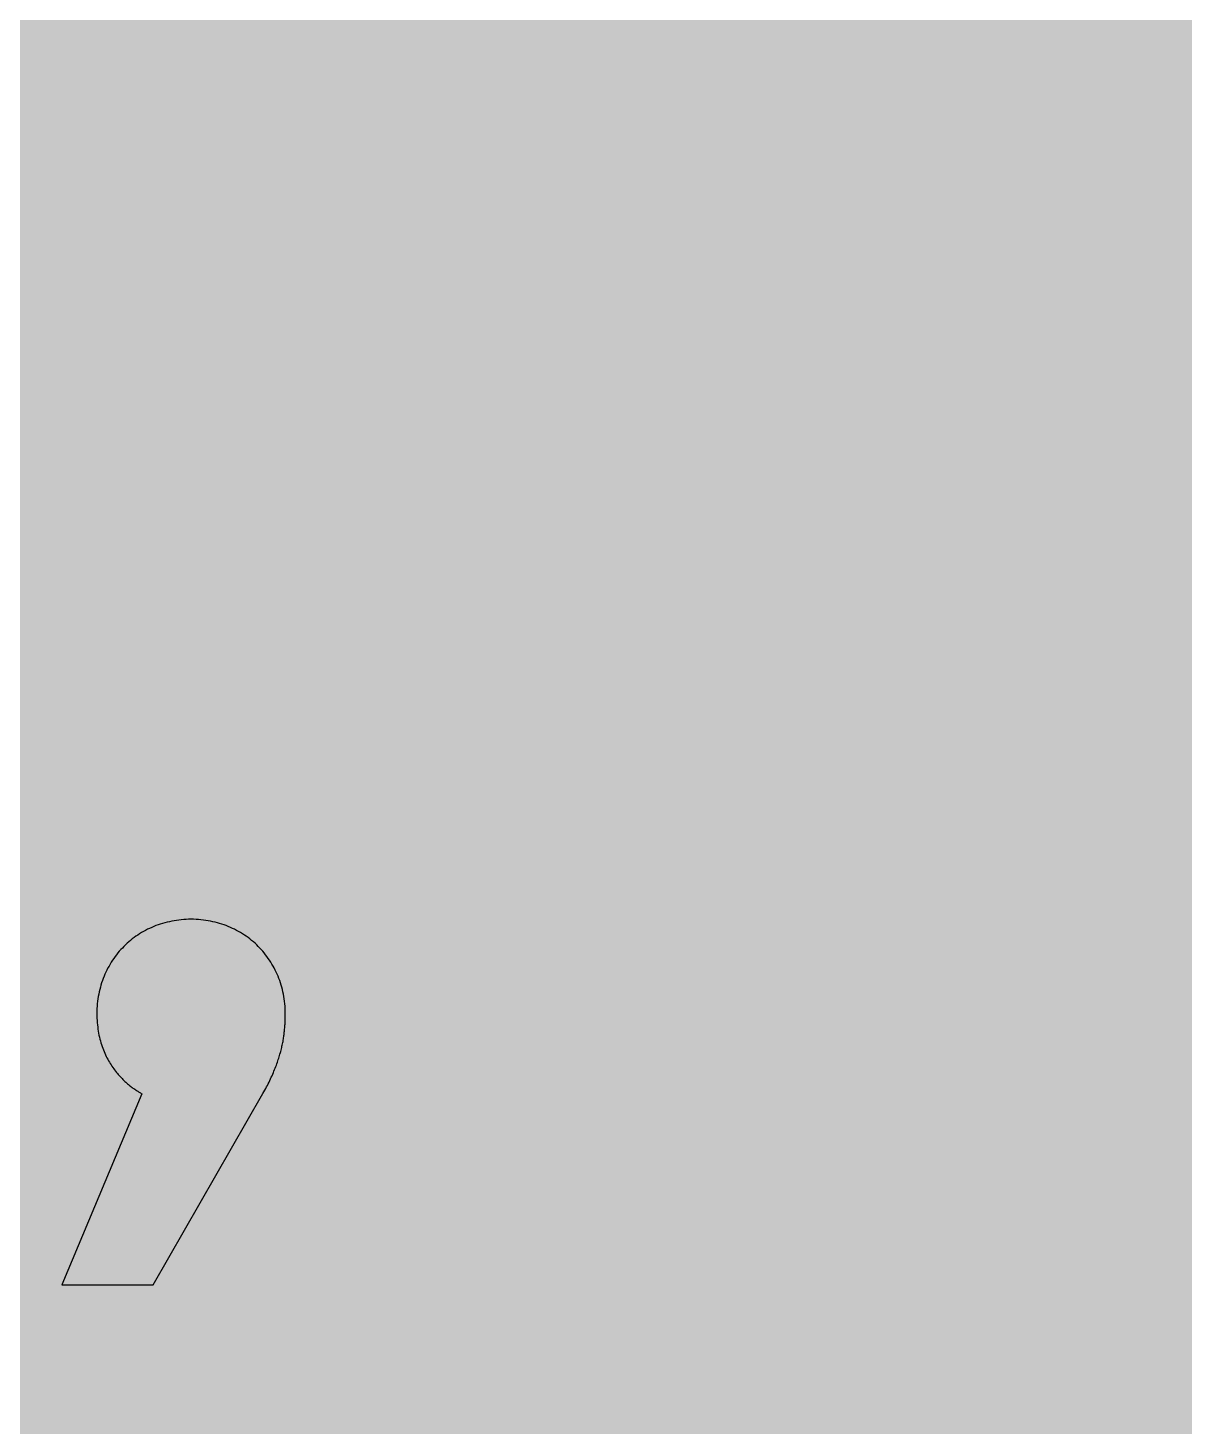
# Model space of a CAD drawing. Header units: millimetres. Extents: x 0 to 212, y 0 to 116.
# Drawn here: x 75.95 to 107.84, y 58.26 to 96.84 of the extents above; entities that cross this region are included whole.
import ezdxf

# ---------------------------------------------------------------- set-up
doc = ezdxf.new("R2010")
doc.units = ezdxf.units.MM

msp = doc.modelspace()

# ---------------------------------------------------------------- hatches: boundary and pattern name
for color, points in [(254, [(14.1633, 0.0536), (13.9878, 0.0533), (13.8125, 0.0559), (13.6373, 0.061), (13.462, 0.0686), (13.2893, 0.0787), (13.114, 0.0914), (12.9413, 0.1041), (12.7686, 0.1219), (12.5959, 0.1397), (12.4231, 0.16), (12.2504, 0.1829), (12.0777, 0.2057), (11.9075, 0.2337), (11.7373, 0.2616), (11.5672, 0.2921), (11.397, 0.3251), (11.2268, 0.3607), (11.0592, 0.3988), (10.8915, 0.4369), (10.7239, 0.4775), (10.5562, 0.5207), (10.3886, 0.5664), (10.2235, 0.6121), (10.0584, 0.6629), (9.8933, 0.7137), (9.7307, 0.7671), (9.5682, 0.8204), (9.4056, 0.8788), (9.2431, 0.9373), (9.083, 0.9982), (8.923, 1.0617), (8.763, 1.1252), (8.6055, 1.1938), (8.4455, 1.2624), (8.2906, 1.331), (8.1331, 1.4046), (7.9781, 1.4783), (7.8232, 1.5545), (7.6708, 1.6332), (7.5184, 1.7145), (7.366, 1.7958), (7.2161, 1.8796), (7.0663, 1.966), (6.919, 2.0523), (6.7716, 2.1438), (6.6243, 2.2352), (6.4795, 2.3266), (6.3348, 2.4232), (6.19, 2.5197), (6.0477, 2.6187), (5.908, 2.7178), (5.7683, 2.8194), (5.6286, 2.9235), (5.4915, 3.0302), (5.3543, 3.1369), (5.2197, 3.2461), (5.0851, 3.3579), (4.953, 3.4722), (4.8209, 3.5865), (4.6914, 3.7033), (4.5644, 3.8202), (4.4348, 3.9395), (4.3104, 4.0615), (4.1859, 4.1859), (4.0615, 4.3104), (3.9395, 4.4348), (3.8202, 4.5618), (3.7033, 4.6914), (3.5865, 4.8209), (3.4722, 4.953), (3.3579, 5.0851), (3.2487, 5.2197), (3.1369, 5.3543), (3.0302, 5.4915), (2.9235, 5.6286), (2.8194, 5.7683), (2.7178, 5.908), (2.6187, 6.0477), (2.5197, 6.19), (2.4232, 6.3348), (2.3266, 6.477), (2.2352, 6.6243), (2.1438, 6.7691), (2.0523, 6.919), (1.966, 7.0663), (1.8796, 7.2161), (1.7958, 7.366), (1.7145, 7.5184), (1.6332, 7.6708), (1.5545, 7.8232), (1.4783, 7.9781), (1.4046, 8.1331), (1.331, 8.2906), (1.2598, 8.4455), (1.1913, 8.603), (1.1252, 8.763), (1.0592, 8.923), (0.9982, 9.083), (0.9373, 9.2431), (0.8763, 9.4056), (0.8204, 9.5682), (0.7645, 9.7307), (0.7112, 9.8933), (0.6604, 10.0584), (0.6121, 10.2235), (0.5639, 10.3911), (0.5207, 10.5562), (0.4775, 10.7239), (0.4343, 10.8915), (0.3962, 11.0592), (0.3607, 11.2268), (0.3251, 11.397), (0.2921, 11.5672), (0.2616, 11.7373), (0.2311, 11.9075), (0.2057, 12.0802), (0.1803, 12.2504), (0.1575, 12.4231), (0.1372, 12.5959), (0.1194, 12.7686), (0.1041, 12.9413), (0.0889, 13.1166), (0.0787, 13.2893), (0.0686, 13.4645), (0.061, 13.6373), (0.0559, 13.8125), (0.0508, 13.9878), (0.0508, 14.163), (0.0522, 102.3592), (0.0508, 102.5322), (0.0559, 102.7074), (0.061, 102.8827), (0.0686, 103.058), (0.0787, 103.2307), (0.0889, 103.4059), (0.1041, 103.5787), (0.1194, 103.7514), (0.1372, 103.9241), (0.1575, 104.0968), (0.1803, 104.2695), (0.2057, 104.4423), (0.2311, 104.6124), (0.2616, 104.7826), (0.2921, 104.9528), (0.3251, 105.123), (0.3607, 105.2932), (0.3962, 105.4608), (0.4343, 105.6284), (0.4775, 105.7961), (0.5207, 105.9637), (0.5639, 106.1314), (0.6121, 106.2965), (0.6604, 106.4616), (0.7112, 106.6267), (0.7645, 106.7892), (0.8204, 106.9518), (0.8763, 107.1143), (0.9373, 107.2769), (0.9982, 107.4369), (1.0592, 107.5969), (1.1252, 107.757), (1.1913, 107.9144), (1.2598, 108.0745), (1.331, 108.2294), (1.4046, 108.3869), (1.4783, 108.5418), (1.5545, 108.6968), (1.6332, 108.8492), (1.7145, 109.0016), (1.7958, 109.154), (1.8796, 109.3038), (1.966, 109.4537), (2.0523, 109.601), (2.1438, 109.7483), (2.2352, 109.8956), (2.3266, 110.0404), (2.4232, 110.1852), (2.5197, 110.33), (2.6187, 110.4722), (2.7178, 110.6119), (2.8194, 110.7516), (2.9235, 110.8913), (3.0302, 111.0285), (3.1369, 111.1656), (3.2487, 111.3003), (3.3579, 111.4349), (3.4722, 111.567), (3.5865, 111.699), (3.7033, 111.8286), (3.8202, 111.9556), (3.9395, 112.0851), (4.0615, 112.2096), (4.1859, 112.334), (4.3104, 112.4585), (4.4348, 112.5804), (4.5644, 112.6998), (4.6914, 112.8166), (4.8209, 112.9335), (4.953, 113.0478), (5.0851, 113.1621), (5.2197, 113.2713), (5.3543, 113.3831), (5.4915, 113.4897), (5.6286, 113.5964), (5.7683, 113.7006), (5.908, 113.8022), (6.0477, 113.9012), (6.19, 114.0003), (6.3348, 114.0968), (6.4795, 114.1933), (6.6243, 114.2848), (6.7716, 114.3762), (6.919, 114.4676), (7.0663, 114.554), (7.2161, 114.6404), (7.366, 114.7242), (7.5184, 114.8055), (7.6708, 114.8867), (7.8232, 114.9655), (7.9781, 115.0417), (8.1331, 115.1153), (8.2906, 115.189), (8.4455, 115.2601), (8.6055, 115.3287), (8.763, 115.3947), (8.923, 115.4608), (9.083, 115.5217), (9.2431, 115.5827), (9.4056, 115.6437), (9.5682, 115.6995), (9.7307, 115.7554), (9.8933, 115.8088), (10.0584, 115.8596), (10.2235, 115.9078), (10.3886, 115.9561), (10.5562, 115.9993), (10.7239, 116.0424), (10.8915, 116.0856), (11.0592, 116.1237), (11.2268, 116.1593), (11.397, 116.1948), (11.5672, 116.2279), (11.7373, 116.2583), (11.9075, 116.2888), (12.0777, 116.3142), (12.2504, 116.3396), (12.4231, 116.3625), (12.5959, 116.3828), (12.7686, 116.4006), (12.9413, 116.4158), (13.114, 116.4311), (13.2893, 116.4412), (13.462, 116.4514), (13.6373, 116.459), (13.8125, 116.4641), (13.9878, 116.4692), (14.163, 116.4692), (197.6078, 116.4703), (197.7822, 116.4692), (197.9574, 116.4641), (198.1327, 116.459), (198.3054, 116.4514), (198.4807, 116.4412), (198.6534, 116.4311), (198.8287, 116.4158), (199.0014, 116.4006), (199.1741, 116.3828), (199.3468, 116.3625), (199.5195, 116.3396), (199.6897, 116.3142), (199.8624, 116.2888), (200.0326, 116.2583), (200.2028, 116.2279), (200.373, 116.1948), (200.5432, 116.1593), (200.7108, 116.1237), (200.8784, 116.0856), (201.0461, 116.0424), (201.2137, 115.9993), (201.3788, 115.9561), (201.5465, 115.9078), (201.7116, 115.8596), (201.8767, 115.8088), (202.0392, 115.7554), (202.2018, 115.6995), (202.3643, 115.6437), (202.5269, 115.5827), (202.6869, 115.5217), (202.8469, 115.4608), (203.007, 115.3947), (203.167, 115.3287), (203.3245, 115.2601), (203.4794, 115.189), (203.6369, 115.1153), (203.7918, 115.0417), (203.9468, 114.9655), (204.0992, 114.8867), (204.2516, 114.8055), (204.404, 114.7242), (204.5538, 114.6404), (204.7037, 114.554), (204.8535, 114.4676), (205.0009, 114.3762), (205.1456, 114.2848), (205.293, 114.1933), (205.4352, 114.0968), (205.58, 114.0003), (205.7222, 113.9012), (205.8619, 113.8022), (206.0016, 113.7006), (206.1413, 113.5964), (206.2785, 113.4897), (206.4156, 113.3831), (206.5503, 113.2713), (206.6849, 113.1621), (206.817, 113.0478), (206.949, 112.9335), (207.0786, 112.8166), (207.2081, 112.6998), (207.3351, 112.5804), (207.4596, 112.4585), (207.584, 112.334), (207.7085, 112.2096), (207.8304, 112.0851), (207.9498, 111.9556), (208.0666, 111.8286), (208.1835, 111.699), (208.2978, 111.567), (208.4121, 111.4349), (208.5238, 111.3003), (208.6331, 111.1656), (208.7397, 111.0285), (208.8464, 110.8913), (208.9506, 110.7516), (209.0522, 110.6119), (209.1512, 110.4722), (209.2503, 110.33), (209.3468, 110.1852), (209.4433, 110.0404), (209.5348, 109.8956), (209.6262, 109.7483), (209.7176, 109.601), (209.804, 109.4537), (209.8904, 109.3038), (209.9742, 109.154), (210.0555, 109.0016), (210.1367, 108.8492), (210.2155, 108.6968), (210.2917, 108.5418), (210.3653, 108.3869), (210.439, 108.2294), (210.5076, 108.0745), (210.5762, 107.9144), (210.6447, 107.757), (210.7082, 107.5969), (210.7717, 107.4369), (210.8327, 107.2769), (210.8911, 107.1143), (210.9495, 106.9518), (211.0029, 106.7892), (211.0562, 106.6267), (211.107, 106.4616), (211.1578, 106.2965), (211.2035, 106.1314), (211.2493, 105.9637), (211.2924, 105.7961), (211.3331, 105.6284), (211.3712, 105.4608), (211.4093, 105.2932), (211.4448, 105.123), (211.4779, 104.9528), (211.5083, 104.7826), (211.5363, 104.6124), (211.5642, 104.4423), (211.5871, 104.2695), (211.6099, 104.0968), (211.6303, 103.9241), (211.648, 103.7514), (211.6658, 103.5787), (211.6785, 103.4059), (211.6912, 103.2307), (211.7014, 103.058), (211.709, 102.8827), (211.7141, 102.7074), (211.7166, 102.5322), (211.7166, 102.3569), (211.7189, 14.1647), (211.7166, 13.9878), (211.7141, 13.8125), (211.709, 13.6373), (211.7014, 13.4645), (211.6912, 13.2893), (211.6785, 13.1166), (211.6658, 12.9413), (211.648, 12.7686), (211.6303, 12.5959), (211.6099, 12.4231), (211.5871, 12.2504), (211.5642, 12.0802), (211.5363, 11.9075), (211.5083, 11.7373), (211.4779, 11.5672), (211.4448, 11.397), (211.4093, 11.2268), (211.3712, 11.0592), (211.3331, 10.8915), (211.2924, 10.7239), (211.2493, 10.5562), (211.2035, 10.3911), (211.1578, 10.2235), (211.107, 10.0584), (211.0562, 9.8933), (211.0029, 9.7307), (210.9495, 9.5682), (210.8911, 9.4056), (210.8327, 9.2431), (210.7717, 9.083), (210.7082, 8.923), (210.6447, 8.763), (210.5762, 8.603), (210.5076, 8.4455), (210.439, 8.2906), (210.3653, 8.1331), (210.2917, 7.9781), (210.2155, 7.8232), (210.1367, 7.6708), (210.0555, 7.5184), (209.9742, 7.366), (209.8904, 7.2161), (209.804, 7.0663), (209.7176, 6.919), (209.6262, 6.7691), (209.5348, 6.6243), (209.4433, 6.477), (209.3468, 6.3348), (209.2503, 6.19), (209.1512, 6.0477), (209.0522, 5.908), (208.9506, 5.7683), (208.8464, 5.6286), (208.7397, 5.4915), (208.6331, 5.3543), (208.5238, 5.2197), (208.4121, 5.0851), (208.2978, 4.953), (208.1835, 4.8209), (208.0666, 4.6914), (207.9498, 4.5618), (207.8304, 4.4348), (207.7085, 4.3104), (207.584, 4.1859), (207.4596, 4.0615), (207.3351, 3.9395), (207.2081, 3.8202), (207.0786, 3.7033), (206.949, 3.5865), (206.817, 3.4722), (206.6849, 3.3579), (206.5503, 3.2461), (206.4156, 3.1369), (206.2785, 3.0302), (206.1413, 2.9235), (206.0016, 2.8194), (205.8619, 2.7178), (205.7222, 2.6187), (205.58, 2.5197), (205.4352, 2.4232), (205.293, 2.3266), (205.1456, 2.2352), (205.0009, 2.1438), (204.8535, 2.0523), (204.7037, 1.966), (204.5538, 1.8796), (204.404, 1.7958), (204.2516, 1.7145), (204.0992, 1.6332), (203.9468, 1.5545), (203.7918, 1.4783), (203.6369, 1.4046), (203.4794, 1.331), (203.3245, 1.2624), (203.167, 1.1938), (203.007, 1.1252), (202.8469, 1.0617), (202.6869, 0.9982), (202.5269, 0.9373), (202.3643, 0.8788), (202.2018, 0.8204), (202.0392, 0.7671), (201.8767, 0.7137), (201.7116, 0.6629), (201.5465, 0.6121), (201.3788, 0.5664), (201.2137, 0.5207), (201.0461, 0.4775), (200.8784, 0.4369), (200.7108, 0.3988), (200.5432, 0.3607), (200.373, 0.3251), (200.2028, 0.2921), (200.0326, 0.2616), (199.8624, 0.2337), (199.6897, 0.2057), (199.5195, 0.1829), (199.3468, 0.16), (199.1741, 0.1397), (199.0014, 0.1219), (198.8287, 0.1041), (198.6534, 0.0914), (198.4807, 0.0787), (198.3054, 0.0686), (198.1327, 0.061), (197.9574, 0.0559), (197.7822, 0.0533), (197.6069, 0.0533)]), (59, [(77.8496, 69.6457), (77.8485, 69.5808), (77.851, 69.5147), (77.8535, 69.4538), (77.8586, 69.3903), (77.8637, 69.3318), (77.8713, 69.2709), (77.8789, 69.2125), (77.8866, 69.1566), (77.8967, 69.1007), (77.9069, 69.0448), (77.9196, 68.9915), (77.9323, 68.9381), (77.9475, 68.8873), (77.9602, 68.834), (77.978, 68.7857), (77.9932, 68.7375), (78.011, 68.6892), (78.0288, 68.641), (78.0466, 68.5952), (78.0669, 68.5521), (78.0847, 68.5063), (78.105, 68.4632), (78.1279, 68.4225), (78.1482, 68.3819), (78.171, 68.3412), (78.1939, 68.3031), (78.2168, 68.265), (78.2396, 68.2269), (78.265, 68.1914), (78.2879, 68.1558), (78.3133, 68.1203), (78.3387, 68.0872), (78.3641, 68.0542), (78.3895, 68.0212), (78.4149, 67.9907), (78.4403, 67.9602), (78.4657, 67.9323), (78.4911, 67.9044), (78.5165, 67.8764), (78.5444, 67.8485), (78.5698, 67.8231), (78.5952, 67.7977), (78.6206, 67.7723), (78.646, 67.7494), (78.6714, 67.7266), (78.6968, 67.7037), (78.7222, 67.6834), (78.7476, 67.6631), (78.773, 67.6427), (78.7984, 67.625), (78.8213, 67.6072), (78.8441, 67.5894), (78.8695, 67.5716), (78.8924, 67.5564), (78.9127, 67.5411), (78.9356, 67.5259), (78.9584, 67.5132), (78.9788, 67.498), (78.9991, 67.4853), (79.0194, 67.4751), (79.0372, 67.4624), (79.055, 67.4522), (79.0727, 67.4421), (79.0905, 67.4319), (76.8794, 62.1563), (79.4011, 62.1563), (82.4286, 67.4342), (82.4535, 67.4802), (82.4814, 67.5259), (82.5068, 67.5742), (82.5297, 67.6199), (82.5551, 67.6631), (82.5779, 67.7088), (82.5983, 67.7545), (82.6211, 67.7977), (82.6414, 67.8434), (82.6618, 67.8866), (82.6821, 67.9298), (82.6999, 67.9704), (82.7176, 68.0136), (82.7354, 68.0568), (82.7532, 68.0974), (82.7684, 68.138), (82.7862, 68.1787), (82.8015, 68.2193), (82.8142, 68.26), (82.8294, 68.2981), (82.8421, 68.3387), (82.8548, 68.3768), (82.8675, 68.4149), (82.8802, 68.453), (82.8904, 68.4911), (82.9005, 68.5267), (82.9107, 68.5648), (82.9208, 68.6003), (82.931, 68.6359), (82.9386, 68.6714), (82.9488, 68.707), (82.9564, 68.7426), (82.964, 68.7756), (82.9691, 68.8111), (82.9767, 68.8442), (82.9843, 68.8772), (82.9894, 68.9102), (82.9945, 68.9432), (82.9996, 68.9737), (83.0047, 69.0067), (83.0097, 69.0372), (83.0123, 69.0677), (83.0174, 69.0982), (83.0199, 69.1286), (83.025, 69.1591), (83.0275, 69.1871), (83.0301, 69.215), (83.0326, 69.2455), (83.0351, 69.2734), (83.0377, 69.2988), (83.0377, 69.3268), (83.0402, 69.3547), (83.0428, 69.3801), (83.0428, 69.4055), (83.0428, 69.4309), (83.0453, 69.4563), (83.0453, 69.4817), (83.0453, 69.5071), (83.0478, 69.53), (83.0478, 69.5528), (83.0478, 69.5782), (83.0478, 69.6011), (83.0478, 69.6214), (83.0478, 69.6443), (83.0478, 69.7128), (83.0453, 69.7814), (83.0402, 69.85), (83.0351, 69.916), (83.0275, 69.9821), (83.0174, 70.0481), (83.0072, 70.1142), (82.997, 70.1802), (82.9818, 70.2437), (82.9691, 70.3072), (82.9513, 70.3707), (82.9335, 70.4317), (82.9158, 70.4926), (82.8954, 70.5536), (82.8726, 70.6145), (82.8497, 70.673), (82.8243, 70.7314), (82.7989, 70.7898), (82.771, 70.8457), (82.743, 70.9016), (82.7126, 70.9549), (82.6795, 71.0108), (82.6491, 71.0641), (82.6135, 71.1149), (82.5779, 71.1657), (82.5424, 71.2165), (82.5043, 71.2673), (82.4662, 71.3156), (82.4281, 71.3613), (82.3849, 71.407), (82.3443, 71.4527), (82.3011, 71.4985), (82.2579, 71.5416), (82.2122, 71.5823), (82.1665, 71.6229), (82.1182, 71.6636), (82.0699, 71.7017), (82.0217, 71.7398), (81.9709, 71.7753), (81.9201, 71.8109), (81.8667, 71.8439), (81.8134, 71.8769), (81.7601, 71.9074), (81.7042, 71.9379), (81.6483, 71.9684), (81.5924, 71.9938), (81.534, 72.0217), (81.4756, 72.0471), (81.4172, 72.07), (81.3587, 72.0903), (81.2978, 72.1131), (81.2368, 72.1309), (81.1733, 72.1487), (81.1124, 72.1665), (81.0489, 72.1792), (80.9828, 72.1944), (80.9193, 72.2046), (80.8533, 72.2147), (80.7872, 72.2249), (80.7212, 72.2325), (80.6526, 72.2376), (80.5866, 72.2427), (80.518, 72.2452), (80.4494, 72.2452), (80.3808, 72.2452), (80.3123, 72.2427), (80.2437, 72.2376), (80.1776, 72.2325), (80.1091, 72.2249), (80.043, 72.2147), (79.9795, 72.2046), (79.9135, 72.1944), (79.85, 72.1792), (79.7865, 72.1665), (79.723, 72.1487), (79.662, 72.1309), (79.5985, 72.1131), (79.5401, 72.0903), (79.4791, 72.07), (79.4207, 72.0471), (79.3623, 72.0217), (79.3039, 71.9938), (79.248, 71.9684), (79.1921, 71.9379), (79.1362, 71.9074), (79.0829, 71.8769), (79.0296, 71.8439), (78.9788, 71.8109), (78.9254, 71.7753), (78.8772, 71.7398), (78.8264, 71.7017), (78.7781, 71.6636), (78.7324, 71.6229), (78.6841, 71.5823), (78.6409, 71.5416), (78.5952, 71.4985), (78.552, 71.4527), (78.5114, 71.407), (78.4682, 71.3613), (78.4301, 71.3156), (78.392, 71.2673), (78.3539, 71.2165), (78.3184, 71.1657), (78.2828, 71.1149), (78.2472, 71.0641), (78.2168, 71.0108), (78.1837, 70.9549), (78.1533, 70.9016), (78.1253, 70.8457), (78.0974, 70.7898), (78.072, 70.7314), (78.0466, 70.673), (78.0237, 70.6145), (78.0009, 70.5536), (77.9805, 70.4926), (77.9628, 70.4317), (77.945, 70.3707), (77.9272, 70.3072), (77.912, 70.2437), (77.8993, 70.1802), (77.8866, 70.1142), (77.8764, 70.0481), (77.8688, 69.9821), (77.8612, 69.916), (77.8561, 69.85), (77.851, 69.7814), (77.8485, 69.7128), (77.8485, 69.6443)])]:
    msp.add_hatch(color=color).paths.add_polyline_path(points)
h = msp.add_hatch(color=59)
edge = h.paths.add_edge_path()
edge.add_line((102.9959, 85.9825), (102.9945, 85.7758))
edge.add_line((102.9945, 85.7758), (102.9894, 85.5751))
edge.add_line((102.9894, 85.5751), (102.9843, 85.3796))
edge.add_line((102.9843, 85.3796), (102.9741, 85.1891))
edge.add_line((102.9741, 85.1891), (102.964, 85.0011))
edge.add_line((102.964, 85.0011), (102.9513, 84.8182))
edge.add_line((102.9513, 84.8182), (102.9335, 84.6404))
edge.add_line((102.9335, 84.6404), (102.9157, 84.4652))
edge.add_line((102.9157, 84.4652), (102.8954, 84.2975))
edge.add_line((102.8954, 84.2975), (102.8725, 84.1299))
edge.add_line((102.8725, 84.1299), (102.8471, 83.9699))
edge.add_line((102.8471, 83.9699), (102.8192, 83.8124))
edge.add_line((102.8192, 83.8124), (102.7887, 83.66))
edge.add_line((102.7887, 83.66), (102.7557, 83.5101))
edge.add_line((102.7557, 83.5101), (102.7201, 83.3653))
edge.add_line((102.7201, 83.3653), (102.6846, 83.2231))
edge.add_line((102.6846, 83.2231), (102.6439, 83.0859))
edge.add_line((102.6439, 83.0859), (102.6033, 82.9539))
edge.add_line((102.6033, 82.9539), (102.5576, 82.8243))
edge.add_line((102.5576, 82.8243), (102.5119, 82.6973))
edge.add_line((102.5119, 82.6973), (102.4636, 82.5754))
edge.add_line((102.4636, 82.5754), (102.4128, 82.4586))
edge.add_line((102.4128, 82.4586), (102.3595, 82.3443))
edge.add_line((102.3595, 82.3443), (102.3036, 82.2325))
edge.add_line((102.3036, 82.2325), (102.2477, 82.1258))
edge.add_line((102.2477, 82.1258), (102.1867, 82.0217))
edge.add_line((102.1867, 82.0217), (102.1258, 81.9201))
edge.add_line((102.1258, 81.9201), (102.0623, 81.8236))
edge.add_line((102.0623, 81.8236), (101.9962, 81.7296))
edge.add_line((101.9962, 81.7296), (101.9277, 81.6407))
edge.add_line((101.9277, 81.6407), (101.8591, 81.5543))
edge.add_line((101.8591, 81.5543), (101.7854, 81.4705))
edge.add_line((101.7854, 81.4705), (101.7118, 81.3892))
edge.add_line((101.7118, 81.3892), (101.6356, 81.313))
edge.add_line((101.6356, 81.313), (101.5568, 81.2394))
edge.add_line((101.5568, 81.2394), (101.4781, 81.1682))
edge.add_line((101.4781, 81.1682), (101.3943, 81.0997))
edge.add_line((101.3943, 81.0997), (101.3104, 81.0362))
edge.add_line((101.3104, 81.0362), (101.2241, 80.9727))
edge.add_line((101.2241, 80.9727), (101.1352, 80.9142))
edge.add_line((101.1352, 80.9142), (101.0437, 80.8584))
edge.add_line((101.0437, 80.8584), (100.9523, 80.805))
edge.add_line((100.9523, 80.805), (100.8583, 80.7568))
edge.add_line((100.8583, 80.7568), (100.7618, 80.7085))
edge.add_line((100.7618, 80.7085), (100.6627, 80.6628))
edge.add_line((100.6627, 80.6628), (100.5637, 80.6221))
edge.add_line((100.5637, 80.6221), (100.4621, 80.5815))
edge.add_line((100.4621, 80.5815), (100.3579, 80.5459))
edge.add_line((100.3579, 80.5459), (100.2538, 80.5104))
edge.add_line((100.2538, 80.5104), (100.1446, 80.4799))
edge.add_line((100.1446, 80.4799), (100.0354, 80.4494))
edge.add_line((100.0354, 80.4494), (99.9236, 80.424))
edge.add_line((99.9236, 80.424), (99.8118, 80.3986))
edge.add_line((99.8118, 80.3986), (99.6975, 80.3783))
edge.add_line((99.6975, 80.3783), (99.5807, 80.358))
edge.add_line((99.5807, 80.358), (99.4613, 80.3402))
edge.add_line((99.4613, 80.3402), (99.3419, 80.325))
edge.add_line((99.3419, 80.325), (99.22, 80.3123))
edge.add_line((99.22, 80.3123), (99.0981, 80.2996))
edge.add_line((99.0981, 80.2996), (98.9711, 80.2919))
edge.add_line((98.9711, 80.2919), (98.8441, 80.2843))
edge.add_line((98.8441, 80.2843), (98.7171, 80.2792))
edge.add_line((98.7171, 80.2792), (98.585, 80.2767))
edge.add_line((98.585, 80.2767), (98.4529, 80.2767))
edge.add_line((98.4529, 80.2767), (95.0006, 80.2774))
edge.add_line((95.0006, 80.2774), (95.0006, 91.4545))
edge.add_line((95.0006, 91.4545), (98.4553, 91.4545))
edge.add_line((98.4553, 91.4545), (98.585, 91.4527))
edge.add_line((98.585, 91.4527), (98.7171, 91.4476))
edge.add_line((98.7171, 91.4476), (98.8441, 91.4425))
edge.add_line((98.8441, 91.4425), (98.9711, 91.4349))
edge.add_line((98.9711, 91.4349), (99.0981, 91.4248))
edge.add_line((99.0981, 91.4248), (99.22, 91.4121))
edge.add_line((99.22, 91.4121), (99.3419, 91.3968))
edge.add_line((99.3419, 91.3968), (99.4613, 91.379))
edge.add_line((99.4613, 91.379), (99.5807, 91.3587))
edge.add_line((99.5807, 91.3587), (99.6975, 91.3359))
edge.add_line((99.6975, 91.3359), (99.8118, 91.3105))
edge.add_line((99.8118, 91.3105), (99.9236, 91.2851))
edge.add_line((99.9236, 91.2851), (100.0354, 91.2546))
edge.add_line((100.0354, 91.2546), (100.1446, 91.2216))
edge.add_line((100.1446, 91.2216), (100.2538, 91.186))
edge.add_line((100.2538, 91.186), (100.3579, 91.1504))
edge.add_line((100.3579, 91.1504), (100.4621, 91.1098))
edge.add_line((100.4621, 91.1098), (100.5637, 91.0666))
edge.add_line((100.5637, 91.0666), (100.6627, 91.0209))
edge.add_line((100.6627, 91.0209), (100.7618, 90.9726))
edge.add_line((100.7618, 90.9726), (100.8583, 90.9218))
edge.add_line((100.8583, 90.9218), (100.9523, 90.8685))
edge.add_line((100.9523, 90.8685), (101.0437, 90.8126))
edge.add_line((101.0437, 90.8126), (101.1352, 90.7542))
edge.add_line((101.1352, 90.7542), (101.2241, 90.6932))
edge.add_line((101.2241, 90.6932), (101.3104, 90.6297))
edge.add_line((101.3104, 90.6297), (101.3943, 90.5637))
edge.add_line((101.3943, 90.5637), (101.4781, 90.4926))
edge.add_line((101.4781, 90.4926), (101.5568, 90.4215))
edge.add_line((101.5568, 90.4215), (101.6356, 90.3453))
edge.add_line((101.6356, 90.3453), (101.7118, 90.2665))
edge.add_line((101.7118, 90.2665), (101.7854, 90.1878))
edge.add_line((101.7854, 90.1878), (101.8591, 90.104))
edge.add_line((101.8591, 90.104), (101.9277, 90.0176))
edge.add_line((101.9277, 90.0176), (101.9962, 89.9262))
edge.add_line((101.9962, 89.9262), (102.0623, 89.8347))
edge.add_line((102.0623, 89.8347), (102.1258, 89.7382))
edge.add_line((102.1258, 89.7382), (102.1867, 89.6417))
edge.add_line((102.1867, 89.6417), (102.2477, 89.5401))
edge.add_line((102.2477, 89.5401), (102.3036, 89.4359))
edge.add_line((102.3036, 89.4359), (102.3595, 89.3267))
edge.add_line((102.3595, 89.3267), (102.4128, 89.2175))
edge.add_line((102.4128, 89.2175), (102.4636, 89.1032))
edge.add_line((102.4636, 89.1032), (102.5119, 88.9864))
edge.add_line((102.5119, 88.9864), (102.5576, 88.867))
edge.add_line((102.5576, 88.867), (102.6033, 88.7451))
edge.add_line((102.6033, 88.7451), (102.6439, 88.6181))
edge.add_line((102.6439, 88.6181), (102.6846, 88.4885))
edge.add_line((102.6846, 88.4885), (102.7201, 88.3564))
edge.add_line((102.7201, 88.3564), (102.7557, 88.2218))
edge.add_line((102.7557, 88.2218), (102.7887, 88.0821))
edge.add_line((102.7887, 88.0821), (102.8192, 87.9424))
edge.add_line((102.8192, 87.9424), (102.8471, 87.7976))
edge.add_line((102.8471, 87.7976), (102.8725, 87.6478))
edge.add_line((102.8725, 87.6478), (102.8954, 87.4954))
edge.add_line((102.8954, 87.4954), (102.9157, 87.3404))
edge.add_line((102.9157, 87.3404), (102.9335, 87.183))
edge.add_line((102.9335, 87.183), (102.9513, 87.0229))
edge.add_line((102.9513, 87.0229), (102.964, 86.8578))
edge.add_line((102.964, 86.8578), (102.9741, 86.6877))
edge.add_line((102.9741, 86.6877), (102.9843, 86.5175))
edge.add_line((102.9843, 86.5175), (102.9894, 86.3422))
edge.add_line((102.9894, 86.3422), (102.9945, 86.1644))
edge.add_line((102.9945, 86.1644), (102.9945, 85.9815))
edge = h.paths.add_edge_path(flags=16)
edge.add_line((107.2638, 86.0594), (107.2591, 86.3346))
edge.add_line((107.2591, 86.3346), (107.254, 86.6038))
edge.add_line((107.254, 86.6038), (107.2413, 86.8705))
edge.add_line((107.2413, 86.8705), (107.2261, 87.1322))
edge.add_line((107.2261, 87.1322), (107.2058, 87.3887))
edge.add_line((107.2058, 87.3887), (107.1804, 87.6402))
edge.add_line((107.1804, 87.6402), (107.1499, 87.8865))
edge.add_line((107.1499, 87.8865), (107.1169, 88.1304))
edge.add_line((107.1169, 88.1304), (107.0762, 88.3666))
edge.add_line((107.0762, 88.3666), (107.0331, 88.6003))
edge.add_line((107.0331, 88.6003), (106.9848, 88.8289))
edge.add_line((106.9848, 88.8289), (106.9315, 89.0524))
edge.add_line((106.9315, 89.0524), (106.8756, 89.2708))
edge.add_line((106.8756, 89.2708), (106.8146, 89.4842))
edge.add_line((106.8146, 89.4842), (106.746, 89.6925))
edge.add_line((106.746, 89.6925), (106.6775, 89.8982))
edge.add_line((106.6775, 89.8982), (106.6013, 90.0963))
edge.add_line((106.6013, 90.0963), (106.52, 90.2919))
edge.add_line((106.52, 90.2919), (106.4362, 90.4824))
edge.add_line((106.4362, 90.4824), (106.3473, 90.6704))
edge.add_line((106.3473, 90.6704), (106.2533, 90.8507))
edge.add_line((106.2533, 90.8507), (106.1568, 91.0285))
edge.add_line((106.1568, 91.0285), (106.0526, 91.2012))
edge.add_line((106.0526, 91.2012), (105.9459, 91.3689))
edge.add_line((105.9459, 91.3689), (105.8342, 91.534))
edge.add_line((105.8342, 91.534), (105.7199, 91.6915))
edge.add_line((105.7199, 91.6915), (105.598, 91.8464))
edge.add_line((105.598, 91.8464), (105.4735, 91.9963))
edge.add_line((105.4735, 91.9963), (105.344, 92.1436))
edge.add_line((105.344, 92.1436), (105.2093, 92.2833))
edge.add_line((105.2093, 92.2833), (105.0722, 92.4204))
edge.add_line((105.0722, 92.4204), (104.9299, 92.5551))
edge.add_line((104.9299, 92.5551), (104.7826, 92.6821))
edge.add_line((104.7826, 92.6821), (104.6302, 92.8065))
edge.add_line((104.6302, 92.8065), (104.4753, 92.9259))
edge.add_line((104.4753, 92.9259), (104.3127, 93.0427))
edge.add_line((104.3127, 93.0427), (104.1476, 93.152))
edge.add_line((104.1476, 93.152), (103.98, 93.2586))
edge.add_line((103.98, 93.2586), (103.8047, 93.3628))
edge.add_line((103.8047, 93.3628), (103.6269, 93.4618))
edge.add_line((103.6269, 93.4618), (103.444, 93.5558))
edge.add_line((103.444, 93.5558), (103.2561, 93.6447))
edge.add_line((103.2561, 93.6447), (103.0656, 93.7311))
edge.add_line((103.0656, 93.7311), (102.8675, 93.8124))
edge.add_line((102.8675, 93.8124), (102.6693, 93.8911))
edge.add_line((102.6693, 93.8911), (102.4636, 93.9622))
edge.add_line((102.4636, 93.9622), (102.2528, 94.0333))
edge.add_line((102.2528, 94.0333), (102.0394, 94.0968))
edge.add_line((102.0394, 94.0968), (101.821, 94.1578))
edge.add_line((101.821, 94.1578), (101.6, 94.2162))
edge.add_line((101.6, 94.2162), (101.3739, 94.2696))
edge.add_line((101.3739, 94.2696), (101.1428, 94.3178))
edge.add_line((101.1428, 94.3178), (100.9066, 94.3635))
edge.add_line((100.9066, 94.3635), (100.6653, 94.4042))
edge.add_line((100.6653, 94.4042), (100.4214, 94.4397))
edge.add_line((100.4214, 94.4397), (100.1725, 94.4728))
edge.add_line((100.1725, 94.4728), (99.9211, 94.5032))
edge.add_line((99.9211, 94.5032), (99.662, 94.5286))
edge.add_line((99.662, 94.5286), (99.4004, 94.549))
edge.add_line((99.4004, 94.549), (99.1337, 94.5667))
edge.add_line((99.1337, 94.5667), (98.8644, 94.5794))
edge.add_line((98.8644, 94.5794), (98.5901, 94.5896))
edge.add_line((98.5901, 94.5896), (98.3107, 94.5947))
edge.add_line((98.3107, 94.5947), (98.0262, 94.5972))
edge.add_line((98.0262, 94.5972), (90.8099, 94.5981))
edge.add_line((90.8099, 94.5981), (90.8099, 67.4342))
edge.add_line((90.8099, 67.4342), (95.0006, 67.4342))
edge.add_line((95.0006, 67.4342), (95.0006, 77.0968))
edge.add_line((95.0006, 77.0968), (98.1054, 77.0968))
edge.add_line((98.1054, 77.0968), (98.3691, 77.0966))
edge.add_line((98.3691, 77.0966), (98.6282, 77.1017))
edge.add_line((98.6282, 77.1017), (98.8873, 77.1119))
edge.add_line((98.8873, 77.1119), (99.1413, 77.1246))
edge.add_line((99.1413, 77.1246), (99.3927, 77.1423))
edge.add_line((99.3927, 77.1423), (99.6391, 77.1627))
edge.add_line((99.6391, 77.1627), (99.883, 77.1881))
edge.add_line((99.883, 77.1881), (100.1243, 77.216))
edge.add_line((100.1243, 77.216), (100.363, 77.249))
edge.add_line((100.363, 77.249), (100.5967, 77.2846))
edge.add_line((100.5967, 77.2846), (100.8253, 77.3252))
edge.add_line((100.8253, 77.3252), (101.0539, 77.3709))
edge.add_line((101.0539, 77.3709), (101.2774, 77.4192))
edge.add_line((101.2774, 77.4192), (101.4959, 77.4725))
edge.add_line((101.4959, 77.4725), (101.7118, 77.5284))
edge.add_line((101.7118, 77.5284), (101.9251, 77.5894))
edge.add_line((101.9251, 77.5894), (102.1334, 77.6554))
edge.add_line((102.1334, 77.6554), (102.3391, 77.724))
edge.add_line((102.3391, 77.724), (102.5423, 77.7977))
edge.add_line((102.5423, 77.7977), (102.7379, 77.8764))
edge.add_line((102.7379, 77.8764), (102.9335, 77.9602))
edge.add_line((102.9335, 77.9602), (103.124, 78.0466))
edge.add_line((103.124, 78.0466), (103.3094, 78.138))
edge.add_line((103.3094, 78.138), (103.4923, 78.232))
edge.add_line((103.4923, 78.232), (103.6701, 78.3336))
edge.add_line((103.6701, 78.3336), (103.8454, 78.4377))
edge.add_line((103.8454, 78.4377), (104.0155, 78.547))
edge.add_line((104.0155, 78.547), (104.1832, 78.6613))
edge.add_line((104.1832, 78.6613), (104.3457, 78.7781))
edge.add_line((104.3457, 78.7781), (104.5032, 78.9026))
edge.add_line((104.5032, 78.9026), (104.6582, 79.0296))
edge.add_line((104.6582, 79.0296), (104.808, 79.1616))
edge.add_line((104.808, 79.1616), (104.9553, 79.2988))
edge.add_line((104.9553, 79.2988), (105.0976, 79.441))
edge.add_line((105.0976, 79.441), (105.2347, 79.5858))
edge.add_line((105.2347, 79.5858), (105.3668, 79.7382))
edge.add_line((105.3668, 79.7382), (105.4964, 79.8932))
edge.add_line((105.4964, 79.8932), (105.6208, 80.0557))
edge.add_line((105.6208, 80.0557), (105.7427, 80.2208))
edge.add_line((105.7427, 80.2208), (105.8596, 80.391))
edge.add_line((105.8596, 80.391), (105.9713, 80.5688))
edge.add_line((105.9713, 80.5688), (106.078, 80.7491))
edge.add_line((106.078, 80.7491), (106.1822, 80.9346))
edge.add_line((106.1822, 80.9346), (106.2787, 81.1251))
edge.add_line((106.2787, 81.1251), (106.3727, 81.3206))
edge.add_line((106.3727, 81.3206), (106.4641, 81.5238))
edge.add_line((106.4641, 81.5238), (106.5479, 81.7296))
edge.add_line((106.5479, 81.7296), (106.6292, 81.9404))
edge.add_line((106.6292, 81.9404), (106.7029, 82.1563))
edge.add_line((106.7029, 82.1563), (106.774, 82.3798))
edge.add_line((106.774, 82.3798), (106.8426, 82.6059))
edge.add_line((106.8426, 82.6059), (106.9035, 82.8396))
edge.add_line((106.9035, 82.8396), (106.9594, 83.0783))
edge.add_line((106.9594, 83.0783), (107.0127, 83.3196))
edge.add_line((107.0127, 83.3196), (107.0585, 83.5685))
edge.add_line((107.0585, 83.5685), (107.1016, 83.8251))
edge.add_line((107.1016, 83.8251), (107.1397, 84.0842))
edge.add_line((107.1397, 84.0842), (107.1728, 84.3483))
edge.add_line((107.1728, 84.3483), (107.1982, 84.6201))
edge.add_line((107.1982, 84.6201), (107.221, 84.897))
edge.add_line((107.221, 84.897), (107.2388, 85.1789))
edge.add_line((107.2388, 85.1789), (107.2515, 85.4659))
edge.add_line((107.2515, 85.4659), (107.2591, 85.758))
edge.add_line((107.2591, 85.758), (107.2617, 86.0577))

# ---------------------------------------------------------------- linework, layer by layer
at = {"color": 59}
msp.add_lwpolyline([(77.8496, 69.6457), (77.8485, 69.5808), (77.851, 69.5147), (77.8535, 69.4538), (77.8586, 69.3903), (77.8637, 69.3318), (77.8713, 69.2709), (77.8789, 69.2125), (77.8866, 69.1566), (77.8967, 69.1007), (77.9069, 69.0448), (77.9196, 68.9915), (77.9323, 68.9381), (77.9475, 68.8873), (77.9602, 68.834), (77.978, 68.7857), (77.9932, 68.7375), (78.011, 68.6892), (78.0288, 68.641), (78.0466, 68.5952), (78.0669, 68.5521), (78.0847, 68.5063), (78.105, 68.4632), (78.1279, 68.4225), (78.1482, 68.3819), (78.171, 68.3412), (78.1939, 68.3031), (78.2168, 68.265), (78.2396, 68.2269), (78.265, 68.1914), (78.2879, 68.1558), (78.3133, 68.1203), (78.3387, 68.0872), (78.3641, 68.0542), (78.3895, 68.0212), (78.4149, 67.9907), (78.4403, 67.9602), (78.4657, 67.9323), (78.4911, 67.9044), (78.5165, 67.8764), (78.5444, 67.8485), (78.5698, 67.8231), (78.5952, 67.7977), (78.6206, 67.7723), (78.646, 67.7494), (78.6714, 67.7266), (78.6968, 67.7037), (78.7222, 67.6834), (78.7476, 67.6631), (78.773, 67.6427), (78.7984, 67.625), (78.8213, 67.6072), (78.8441, 67.5894), (78.8695, 67.5716), (78.8924, 67.5564), (78.9127, 67.5411), (78.9356, 67.5259), (78.9584, 67.5132), (78.9788, 67.498), (78.9991, 67.4853), (79.0194, 67.4751), (79.0372, 67.4624), (79.055, 67.4522), (79.0727, 67.4421), (79.0905, 67.4319), (76.8794, 62.1563), (79.4011, 62.1563), (82.4286, 67.4342), (82.4535, 67.4802), (82.4814, 67.5259), (82.5068, 67.5742), (82.5297, 67.6199), (82.5551, 67.6631), (82.5779, 67.7088), (82.5983, 67.7545), (82.6211, 67.7977), (82.6414, 67.8434), (82.6618, 67.8866), (82.6821, 67.9298), (82.6999, 67.9704), (82.7176, 68.0136), (82.7354, 68.0568), (82.7532, 68.0974), (82.7684, 68.138), (82.7862, 68.1787), (82.8015, 68.2193), (82.8142, 68.26), (82.8294, 68.2981), (82.8421, 68.3387), (82.8548, 68.3768), (82.8675, 68.4149), (82.8802, 68.453), (82.8904, 68.4911), (82.9005, 68.5267), (82.9107, 68.5648), (82.9208, 68.6003), (82.931, 68.6359), (82.9386, 68.6714), (82.9488, 68.707), (82.9564, 68.7426), (82.964, 68.7756), (82.9691, 68.8111), (82.9767, 68.8442), (82.9843, 68.8772), (82.9894, 68.9102), (82.9945, 68.9432), (82.9996, 68.9737), (83.0047, 69.0067), (83.0097, 69.0372), (83.0123, 69.0677), (83.0174, 69.0982), (83.0199, 69.1286), (83.025, 69.1591), (83.0275, 69.1871), (83.0301, 69.215), (83.0326, 69.2455), (83.0351, 69.2734), (83.0377, 69.2988), (83.0377, 69.3268), (83.0402, 69.3547), (83.0428, 69.3801), (83.0428, 69.4055), (83.0428, 69.4309), (83.0453, 69.4563), (83.0453, 69.4817), (83.0453, 69.5071), (83.0478, 69.53), (83.0478, 69.5528), (83.0478, 69.5782), (83.0478, 69.6011), (83.0478, 69.6214), (83.0478, 69.6443), (83.0478, 69.7128), (83.0453, 69.7814), (83.0402, 69.85), (83.0351, 69.916), (83.0275, 69.9821), (83.0174, 70.0481), (83.0072, 70.1142), (82.997, 70.1802), (82.9818, 70.2437), (82.9691, 70.3072), (82.9513, 70.3707), (82.9335, 70.4317), (82.9158, 70.4926), (82.8954, 70.5536), (82.8726, 70.6145), (82.8497, 70.673), (82.8243, 70.7314), (82.7989, 70.7898), (82.771, 70.8457), (82.743, 70.9016), (82.7126, 70.9549), (82.6795, 71.0108), (82.6491, 71.0641), (82.6135, 71.1149), (82.5779, 71.1657), (82.5424, 71.2165), (82.5043, 71.2673), (82.4662, 71.3156), (82.4281, 71.3613), (82.3849, 71.407), (82.3443, 71.4527), (82.3011, 71.4985), (82.2579, 71.5416), (82.2122, 71.5823), (82.1665, 71.6229), (82.1182, 71.6636), (82.0699, 71.7017), (82.0217, 71.7398), (81.9709, 71.7753), (81.9201, 71.8109), (81.8667, 71.8439), (81.8134, 71.8769), (81.7601, 71.9074), (81.7042, 71.9379), (81.6483, 71.9684), (81.5924, 71.9938), (81.534, 72.0217), (81.4756, 72.0471), (81.4172, 72.07), (81.3587, 72.0903), (81.2978, 72.1131), (81.2368, 72.1309), (81.1733, 72.1487), (81.1124, 72.1665), (81.0489, 72.1792), (80.9828, 72.1944), (80.9193, 72.2046), (80.8533, 72.2147), (80.7872, 72.2249), (80.7212, 72.2325), (80.6526, 72.2376), (80.5866, 72.2427), (80.518, 72.2452), (80.4494, 72.2452), (80.3808, 72.2452), (80.3123, 72.2427), (80.2437, 72.2376), (80.1776, 72.2325), (80.1091, 72.2249), (80.043, 72.2147), (79.9795, 72.2046), (79.9135, 72.1944), (79.85, 72.1792), (79.7865, 72.1665), (79.723, 72.1487), (79.662, 72.1309), (79.5985, 72.1131), (79.5401, 72.0903), (79.4791, 72.07), (79.4207, 72.0471), (79.3623, 72.0217), (79.3039, 71.9938), (79.248, 71.9684), (79.1921, 71.9379), (79.1362, 71.9074), (79.0829, 71.8769), (79.0296, 71.8439), (78.9788, 71.8109), (78.9254, 71.7753), (78.8772, 71.7398), (78.8264, 71.7017), (78.7781, 71.6636), (78.7324, 71.6229), (78.6841, 71.5823), (78.6409, 71.5416), (78.5952, 71.4985), (78.552, 71.4527), (78.5114, 71.407), (78.4682, 71.3613), (78.4301, 71.3156), (78.392, 71.2673), (78.3539, 71.2165), (78.3184, 71.1657), (78.2828, 71.1149), (78.2472, 71.0641), (78.2168, 71.0108), (78.1837, 70.9549), (78.1533, 70.9016), (78.1253, 70.8457), (78.0974, 70.7898), (78.072, 70.7314), (78.0466, 70.673), (78.0237, 70.6145), (78.0009, 70.5536), (77.9805, 70.4926), (77.9628, 70.4317), (77.945, 70.3707), (77.9272, 70.3072), (77.912, 70.2437), (77.8993, 70.1802), (77.8866, 70.1142), (77.8764, 70.0481), (77.8688, 69.9821), (77.8612, 69.916), (77.8561, 69.85), (77.851, 69.7814), (77.8485, 69.7128), (77.8485, 69.6443), (77.8496, 69.6457)], dxfattribs=at)

doc.saveas('drawing.dxf')
